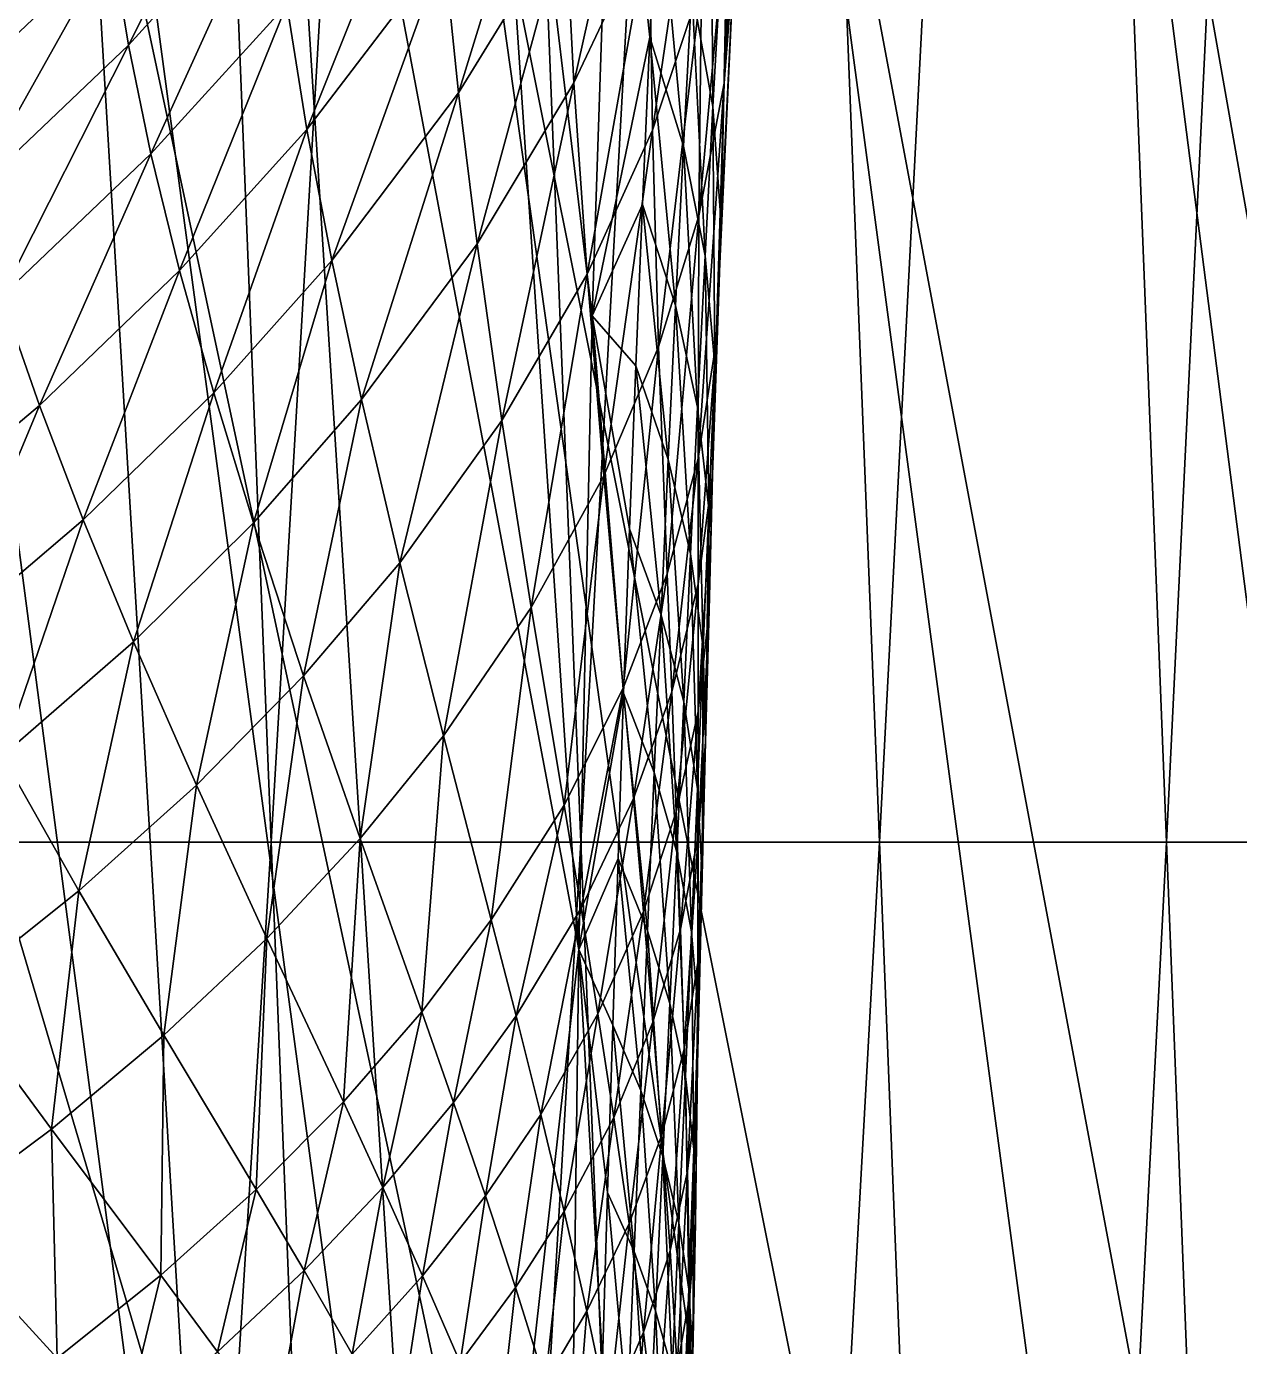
# Model space of a CAD drawing. Extents: x -53 to 3.8, y 0 to 88.2.
# Drawn here: x -3.892 to -2.78, y 13.963 to 15.174 of the extents above; entities that cross this region are included whole.
import ezdxf

# ---------------------------------------------------------------- set-up
doc = ezdxf.new("R2010")
doc.units = 0

msp = doc.modelspace()

# ---------------------------------------------------------------- linework, layer by layer
for points in [[(-3.119, 70.249), (0.34092, 36.1072, 0.77773), (3.4933, 5)], [(-3.119, 70.249), (3.4933, 5), (-1.84729, 18.2287)], [(-3.78233, 17.3109, 22.8096), (-4.07686, 17.3109, 23.2679), (-3.96223, 14.4258, 23.713)], [(-3.96223, 14.4258, 23.713), (-3.66776, 14.4258, 23.2499), (-3.78233, 17.3109, 22.8096)], [(-3.66776, 14.4258, 23.2499), (-3.49797, 17.3109, 22.345), (-3.78233, 17.3109, 22.8096)], [(-3.66776, 14.4258, 23.2499), (-3.38361, 14.4258, 22.7803), (-3.49797, 17.3109, 22.345)], [(-3.38361, 14.4258, 22.7803), (-3.2239, 17.3109, 21.8742), (-3.49797, 17.3109, 22.345)], [(-3.1099, 14.4258, 22.3046), (-3.2239, 17.3109, 21.8742), (-3.38361, 14.4258, 22.7803)], [(-2.96023, 17.3109, 21.3975), (-3.2239, 17.3109, 21.8742), (-3.1099, 14.4258, 22.3046)], [(-2.96023, 17.3109, 21.3975), (-3.1099, 14.4258, 22.3046), (-2.84676, 14.4258, 21.823)], [(-2.70708, 17.3109, 20.9153), (-2.96023, 17.3109, 21.3975), (-2.84676, 14.4258, 21.823)], [(-2.84676, 14.4258, 21.823), (-2.59429, 14.4258, 21.3358), (-2.70708, 17.3109, 20.9153)], [(-2.94129, 15.9572), (-2.69825, 16.2315), (-1.98652, 10.5377)], [(-3.20857, 15.7057), (-2.94129, 15.9572), (-2.25764, 10.6344)], [(-2.25764, 10.6344), (-2.94129, 15.9572), (-1.98652, 10.5377)], [(-4.05313, 15.8717, 11.8379), (-3.86508, 15.8717, 10.965), (-3.70678, 13.2264, 11.1972)], [(-3.90399, 13.2264, 12.0886), (-4.05313, 15.8717, 11.8379), (-3.70678, 13.2264, 11.1972)], [(-3.86508, 15.8717, 10.965), (-3.67702, 15.8717, 10.092), (-3.50958, 13.2264, 10.3058)], [(-3.70678, 13.2264, 11.1972), (-3.86508, 15.8717, 10.965), (-3.50958, 13.2264, 10.3058)], [(-3.67702, 15.8717, 10.092), (-3.48897, 15.8717, 9.21909), (-3.3855, 14.3274, 9.33144)], [(-3.50958, 13.2264, 10.3058), (-3.67702, 15.8717, 10.092), (-3.3855, 14.3274, 9.33144)], [(-3.3855, 14.3274, 9.33144), (-3.48897, 15.8717, 9.21909), (-3.37324, 14.9081, 9.05397)], [(-3.48897, 15.8717, 9.21909), (-3.35421, 15.4737, 8.74833), (-3.37324, 14.9081, 9.05397)], [(-3.49673, 15.4799), (-3.20857, 15.7057), (-2.53899, 10.693)], [(-2.53899, 10.693), (-3.20857, 15.7057), (-2.25764, 10.6344)], [(-3.26254, 15.1, 8.21381), (-3.28194, 15.2079, 8.40342), (-3.26532, 15.4905, 8.1988)], [(-3.26254, 15.1, 8.21381), (-3.26532, 15.4905, 8.1988), (-3.24725, 15.3673, 7.99988)], [(-3.80378, 15.281), (-3.49673, 15.4799), (-2.82602, 10.7126)], [(-2.82602, 10.7126), (-3.49673, 15.4799), (-2.53899, 10.693)], [(-3.2523, 15.1216, 7.60019), (-3.22907, 15.4873, 7.57677), (-3.24337, 15.3494, 7.37065)], [(-3.2523, 15.1216, 7.60019), (-3.24289, 15.2441, 7.80012), (-3.22907, 15.4873, 7.57677)], [(-3.3205, 15.1637, 8.68635), (-3.37324, 14.9081, 9.05397), (-3.35421, 15.4737, 8.74833)], [(-3.3205, 15.1637, 8.68635), (-3.35421, 15.4737, 8.74833), (-3.31321, 15.3154, 8.59163)], [(-3.39005, 15.1218, 6.52254), (-3.32106, 15.4304, 6.51928), (-3.3979, 15.2723, 6.31472)], [(-3.39005, 15.1218, 6.52254), (-3.32098, 15.2676, 6.72682), (-3.32106, 15.4304, 6.51928)], [(-3.49591, 15.1127, 6.10607), (-3.40264, 15.4149, 6.11227), (-3.50924, 15.2436, 5.90542)], [(-3.49591, 15.1127, 6.10607), (-3.3979, 15.2723, 6.31472), (-3.40264, 15.4149, 6.11227)], [(-3.31804, 15.0785, 6.96133), (-3.26829, 15.4165, 6.93369), (-3.32098, 15.2676, 6.72682)], [(-3.31804, 15.0785, 6.96133), (-3.27309, 15.213, 7.16525), (-3.26829, 15.4165, 6.93369)], [(-3.67556, 15.4009, 5.13666), (-3.81381, 15.2493, 4.98859), (-3.79858, 15.1563, 5.16807)], [(-3.79858, 15.1563, 5.16807), (-3.66687, 15.3008, 5.32107), (-3.67556, 15.4009, 5.13666)], [(-3.63488, 15.0789, 5.70393), (-3.5188, 15.3688, 5.70733), (-3.65337, 15.1936, 5.50948)], [(-3.63488, 15.0789, 5.70393), (-3.50924, 15.2436, 5.90542), (-3.5188, 15.3688, 5.70733)], [(-3.25507, 14.9921, 8.02337), (-3.26254, 15.1, 8.21381), (-3.24725, 15.3673, 7.99988)], [(-3.25507, 14.9921, 8.02337), (-3.24725, 15.3673, 7.99988), (-3.24289, 15.2441, 7.80012)], [(-3.27549, 15, 7.40077), (-3.24337, 15.3494, 7.37065), (-3.27309, 15.213, 7.16525)], [(-3.27549, 15, 7.40077), (-3.2523, 15.1216, 7.60019), (-3.24337, 15.3494, 7.37065)], [(-3.82414, 15.3359, 4.81266), (-3.98173, 15.1862, 4.67505), (-3.96513, 15.1056, 4.84545)], [(-3.82414, 15.3359, 4.81266), (-3.96513, 15.1056, 4.84545), (-3.81381, 15.2493, 4.98859)], [(-3.28962, 15.0637, 8.50388), (-3.3205, 15.1637, 8.68635), (-3.31321, 15.3154, 8.59163)], [(-3.28962, 15.0637, 8.50388), (-3.31321, 15.3154, 8.59163), (-3.28194, 15.2079, 8.40342)], [(-3.77791, 15.0566, 5.35239), (-3.66687, 15.3008, 5.32107), (-3.79858, 15.1563, 5.16807)], [(-3.77791, 15.0566, 5.35239), (-3.65337, 15.1936, 5.50948), (-3.66687, 15.3008, 5.32107)], [(-4.12776, 15.1099), (-4.05157, 15.1995, 0.48993), (-3.80378, 15.281)], [(-4.12776, 15.1099), (-3.80378, 15.281), (-2.82602, 10.7126)], [(-3.47888, 14.9742, 6.31387), (-3.3979, 15.2723, 6.31472), (-3.49591, 15.1127, 6.10607)], [(-3.47888, 14.9742, 6.31387), (-3.39005, 15.1218, 6.52254), (-3.3979, 15.2723, 6.31472)], [(-3.37801, 14.9464, 6.75969), (-3.32098, 15.2676, 6.72682), (-3.39005, 15.1218, 6.52254)], [(-3.37801, 14.9464, 6.75969), (-3.31804, 15.0785, 6.96133), (-3.32098, 15.2676, 6.72682)], [(-3.81381, 15.2493, 4.98859), (-3.96513, 15.1056, 4.84545), (-3.94305, 15.0189, 5.02008)], [(-3.81381, 15.2493, 4.98859), (-3.94305, 15.0189, 5.02008), (-3.79858, 15.1563, 5.16807)], [(-3.61203, 14.9589, 5.9025), (-3.50924, 15.2436, 5.90542), (-3.63488, 15.0789, 5.70393)], [(-3.61203, 14.9589, 5.9025), (-3.49591, 15.1127, 6.10607), (-3.50924, 15.2436, 5.90542)], [(-3.25958, 14.8845, 7.83266), (-3.24289, 15.2441, 7.80012), (-3.2523, 15.1216, 7.60019)], [(-3.25958, 14.8845, 7.83266), (-3.25507, 14.9921, 8.02337), (-3.24289, 15.2441, 7.80012)], [(-3.31235, 14.8799, 7.20256), (-3.27309, 15.213, 7.16525), (-3.31804, 15.0785, 6.96133)], [(-3.31235, 14.8799, 7.20256), (-3.27549, 15, 7.40077), (-3.27309, 15.213, 7.16525)], [(-3.26968, 14.9633, 8.32009), (-3.28962, 15.0637, 8.50388), (-3.28194, 15.2079, 8.40342)], [(-3.26968, 14.9633, 8.32009), (-3.28194, 15.2079, 8.40342), (-3.26254, 15.1, 8.21381)], [(-3.75154, 14.9498, 5.54373), (-3.65337, 15.1936, 5.50948), (-3.77791, 15.0566, 5.35239)], [(-3.75154, 14.9498, 5.54373), (-3.63488, 15.0789, 5.70393), (-3.65337, 15.1936, 5.50948)], [(-3.3273, 15.0103, 8.77925), (-3.37324, 14.9081, 9.05397), (-3.3205, 15.1637, 8.68635)], [(-3.29694, 14.9176, 8.60331), (-3.3273, 15.0103, 8.77925), (-3.3205, 15.1637, 8.68635)], [(-3.29694, 14.9176, 8.60331), (-3.3205, 15.1637, 8.68635), (-3.28962, 15.0637, 8.50388)], [(-3.79858, 15.1563, 5.16807), (-3.94305, 15.0189, 5.02008), (-3.91484, 14.9259, 5.20029)], [(-3.91484, 14.9259, 5.20029), (-3.77791, 15.0566, 5.35239), (-3.79858, 15.1563, 5.16807)], [(-3.456, 14.8123, 6.55333), (-3.39005, 15.1218, 6.52254), (-3.47888, 14.9742, 6.31387)], [(-3.456, 14.8123, 6.55333), (-3.37801, 14.9464, 6.75969), (-3.39005, 15.1218, 6.52254)], [(-3.27611, 14.7776, 7.64226), (-3.2523, 15.1216, 7.60019), (-3.27549, 15, 7.40077)], [(-3.27611, 14.7776, 7.64226), (-3.25958, 14.8845, 7.83266), (-3.2523, 15.1216, 7.60019)], [(-2.82602, 10.7126), (-4.46647, 14.968), (-4.12776, 15.1099)], [(-3.58475, 14.8314, 6.10992), (-3.49591, 15.1127, 6.10607), (-3.61203, 14.9589, 5.9025)], [(-3.58475, 14.8314, 6.10992), (-3.47888, 14.9742, 6.31387), (-3.49591, 15.1127, 6.10607)], [(-3.26076, 14.8628, 8.13548), (-3.26968, 14.9633, 8.32009), (-3.26254, 15.1, 8.21381)], [(-3.26076, 14.8628, 8.13548), (-3.26254, 15.1, 8.21381), (-3.25507, 14.9921, 8.02337)], [(-3.72025, 14.8377, 5.74036), (-3.63488, 15.0789, 5.70393), (-3.75154, 14.9498, 5.54373)], [(-3.72025, 14.8377, 5.74036), (-3.61203, 14.9589, 5.9025), (-3.63488, 15.0789, 5.70393)], [(-3.36268, 14.7616, 7.00623), (-3.31804, 15.0785, 6.96133), (-3.37801, 14.9464, 6.75969)], [(-3.36268, 14.7616, 7.00623), (-3.31235, 14.8799, 7.20256), (-3.31804, 15.0785, 6.96133)], [(-3.88014, 14.8261, 5.38838), (-3.77791, 15.0566, 5.35239), (-3.91484, 14.9259, 5.20029)], [(-3.88014, 14.8261, 5.38838), (-3.75154, 14.9498, 5.54373), (-3.77791, 15.0566, 5.35239)], [(-3.27659, 14.8246, 8.42612), (-3.29694, 14.9176, 8.60331), (-3.28962, 15.0637, 8.50388)], [(-3.27659, 14.8246, 8.42612), (-3.28962, 15.0637, 8.50388), (-3.26968, 14.9633, 8.32009)], [(-3.37324, 14.9081, 9.05397), (-3.3273, 15.0103, 8.77925), (-3.33338, 14.8623, 8.86648)], [(-3.33338, 14.8623, 8.86648), (-3.3273, 15.0103, 8.77925), (-3.30365, 14.7765, 8.69752)], [(-3.30365, 14.7765, 8.69752), (-3.3273, 15.0103, 8.77925), (-3.29694, 14.9176, 8.60331)], [(-3.30457, 14.6716, 7.45273), (-3.27549, 15, 7.40077), (-3.31235, 14.8799, 7.20256)], [(-3.30457, 14.6716, 7.45273), (-3.27611, 14.7776, 7.64226), (-3.27549, 15, 7.40077)], [(-3.26289, 14.7625, 7.95056), (-3.25507, 14.9921, 8.02337), (-3.25958, 14.8845, 7.83266)], [(-3.26289, 14.7625, 7.95056), (-3.26076, 14.8628, 8.13548), (-3.25507, 14.9921, 8.02337)], [(-3.54968, 14.6819, 6.35114), (-3.47888, 14.9742, 6.31387), (-3.58475, 14.8314, 6.10992)], [(-3.54968, 14.6819, 6.35114), (-3.456, 14.8123, 6.55333), (-3.47888, 14.9742, 6.31387)], [(-4.81579, 14.8568), (-4.46647, 14.968), (-2.82602, 10.7126)], [(-3.68383, 14.7185, 5.94713), (-3.61203, 14.9589, 5.9025), (-3.72025, 14.8377, 5.74036)], [(-3.68383, 14.7185, 5.94713), (-3.58475, 14.8314, 6.10992), (-3.61203, 14.9589, 5.9025)], [(-3.2663, 14.7314, 8.24813), (-3.27659, 14.8246, 8.42612), (-3.26968, 14.9633, 8.32009)], [(-3.2663, 14.7314, 8.24813), (-3.26968, 14.9633, 8.32009), (-3.26076, 14.8628, 8.13548)], [(-3.83989, 14.7212, 5.58283), (-3.75154, 14.9498, 5.54373), (-3.88014, 14.8261, 5.38838)], [(-3.83989, 14.7212, 5.58283), (-3.72025, 14.8377, 5.74036), (-3.75154, 14.9498, 5.54373)], [(-3.4291, 14.6409, 6.80486), (-3.37801, 14.9464, 6.75969), (-3.456, 14.8123, 6.55333)], [(-3.4291, 14.6409, 6.80486), (-3.36268, 14.7616, 7.00623), (-3.37801, 14.9464, 6.75969)], [(-4.02017, 14.7084, 5.23839), (-3.88014, 14.8261, 5.38838), (-3.91484, 14.9259, 5.20029)], [(-3.28302, 14.6902, 8.52738), (-3.30365, 14.7765, 8.69752), (-3.29694, 14.9176, 8.60331)], [(-3.28302, 14.6902, 8.52738), (-3.29694, 14.9176, 8.60331), (-3.27659, 14.8246, 8.42612)], [(-3.37324, 14.9081, 9.05397), (-3.34449, 14.5624, 9.03689), (-3.3855, 14.3274, 9.33144)], [(-3.3391, 14.7129, 8.95232), (-3.34449, 14.5624, 9.03689), (-3.37324, 14.9081, 9.05397)], [(-3.33338, 14.8623, 8.86648), (-3.3391, 14.7129, 8.95232), (-3.37324, 14.9081, 9.05397)], [(-3.34483, 14.5668, 7.26464), (-3.31235, 14.8799, 7.20256), (-3.36268, 14.7616, 7.00623)], [(-3.34483, 14.5668, 7.26464), (-3.30457, 14.6716, 7.45273), (-3.31235, 14.8799, 7.20256)], [(-3.2761, 14.6627, 7.76584), (-3.25958, 14.8845, 7.83266), (-3.27611, 14.7776, 7.64226)], [(-3.2761, 14.6627, 7.76584), (-3.26289, 14.7625, 7.95056), (-3.25958, 14.8845, 7.83266)], [(-3.31014, 14.6338, 8.79105), (-3.3391, 14.7129, 8.95232), (-3.33338, 14.8623, 8.86648)], [(-3.30365, 14.7765, 8.69752), (-3.31014, 14.6338, 8.79105), (-3.33338, 14.8623, 8.86648)], [(-3.26612, 14.6383, 8.06979), (-3.2663, 14.7314, 8.24813), (-3.26076, 14.8628, 8.13548)], [(-3.26612, 14.6383, 8.06979), (-3.26076, 14.8628, 8.13548), (-3.26289, 14.7625, 7.95056)], [(-5.17309, 14.777), (-4.81579, 14.8568), (-2.82602, 10.7126)], [(-3.79372, 14.6095, 5.78862), (-3.72025, 14.8377, 5.74036), (-3.83989, 14.7212, 5.58283)], [(-3.79372, 14.6095, 5.78862), (-3.68383, 14.7185, 5.94713), (-3.72025, 14.8377, 5.74036)], [(-3.9705, 14.6099, 5.43041), (-3.88014, 14.8261, 5.38838), (-4.02017, 14.7084, 5.23839)], [(-3.9705, 14.6099, 5.43041), (-3.83989, 14.7212, 5.58283), (-3.88014, 14.8261, 5.38838)], [(-3.63784, 14.5783, 6.18933), (-3.58475, 14.8314, 6.10992), (-3.68383, 14.7185, 5.94713)], [(-3.63784, 14.5783, 6.18933), (-3.54968, 14.6819, 6.35114), (-3.58475, 14.8314, 6.10992)], [(-3.27154, 14.6039, 8.35647), (-3.28302, 14.6902, 8.52738), (-3.27659, 14.8246, 8.42612)], [(-3.27154, 14.6039, 8.35647), (-3.27659, 14.8246, 8.42612), (-3.2663, 14.7314, 8.24813)], [(-3.5097, 14.5231, 6.60701), (-3.456, 14.8123, 6.55333), (-3.54968, 14.6819, 6.35114)], [(-3.5097, 14.5231, 6.60701), (-3.4291, 14.6409, 6.80486), (-3.456, 14.8123, 6.55333)], [(-2.82602, 10.7126), (-5.53618, 14.7288), (-5.17309, 14.777)], [(-3.28936, 14.5543, 8.6287), (-3.31014, 14.6338, 8.79105), (-3.30365, 14.7765, 8.69752)], [(-3.30034, 14.5637, 7.58182), (-3.27611, 14.7776, 7.64226), (-3.30457, 14.6716, 7.45273)], [(-3.28936, 14.5543, 8.6287), (-3.30365, 14.7765, 8.69752), (-3.28302, 14.6902, 8.52738)], [(-3.30034, 14.5637, 7.58182), (-3.2761, 14.6627, 7.76584), (-3.27611, 14.7776, 7.64226)], [(-3.39906, 14.4597, 7.07126), (-3.36268, 14.7616, 7.00623), (-3.4291, 14.6409, 6.80486)], [(-3.39906, 14.4597, 7.07126), (-3.34483, 14.5668, 7.26464), (-3.36268, 14.7616, 7.00623)], [(-3.27608, 14.5456, 7.89154), (-3.26289, 14.7625, 7.95056), (-3.2761, 14.6627, 7.76584)], [(-3.27608, 14.5456, 7.89154), (-3.26612, 14.6383, 8.06979), (-3.26289, 14.7625, 7.95056)], [(-5.90286, 14.7126), (-5.53618, 14.7288), (-2.82602, 10.7126)], [(-3.26925, 14.5176, 8.18516), (-3.27154, 14.6039, 8.35647), (-3.2663, 14.7314, 8.24813)], [(-3.26925, 14.5176, 8.18516), (-3.2663, 14.7314, 8.24813), (-3.26612, 14.6383, 8.06979)], [(-3.91403, 14.5048, 5.63485), (-3.83989, 14.7212, 5.58283), (-3.9705, 14.6099, 5.43041)], [(-3.91403, 14.5048, 5.63485), (-3.79372, 14.6095, 5.78862), (-3.83989, 14.7212, 5.58283)], [(-3.73603, 14.4779, 6.03133), (-3.68383, 14.7185, 5.94713), (-3.79372, 14.6095, 5.78862)], [(-3.73603, 14.4779, 6.03133), (-3.63784, 14.5783, 6.18933), (-3.68383, 14.7185, 5.94713)], [(-46.3078, 10.7126), (-5.90286, 14.7126), (-2.82602, 10.7126)], [(-3.34449, 14.5624, 9.03689), (-3.3391, 14.7129, 8.95232), (-3.31644, 14.4897, 8.88405)], [(-3.31644, 14.4897, 8.88405), (-3.3391, 14.7129, 8.95232), (-3.31014, 14.6338, 8.79105)], [(-3.58608, 14.4291, 6.4482), (-3.54968, 14.6819, 6.35114), (-3.63784, 14.5783, 6.18933)], [(-3.58608, 14.4291, 6.4482), (-3.5097, 14.5231, 6.60701), (-3.54968, 14.6819, 6.35114)], [(-3.27681, 14.4746, 8.46559), (-3.28936, 14.5543, 8.6287), (-3.28302, 14.6902, 8.52738)], [(-3.27681, 14.4746, 8.46559), (-3.28302, 14.6902, 8.52738), (-3.27154, 14.6039, 8.35647)], [(-3.3355, 14.4657, 7.39902), (-3.30457, 14.6716, 7.45273), (-3.34483, 14.5668, 7.26464)], [(-3.3355, 14.4657, 7.39902), (-3.30034, 14.5637, 7.58182), (-3.30457, 14.6716, 7.45273)], [(-3.29614, 14.4535, 7.71384), (-3.2761, 14.6627, 7.76584), (-3.30034, 14.5637, 7.58182)], [(-3.29614, 14.4535, 7.71384), (-3.27608, 14.5456, 7.89154), (-3.2761, 14.6627, 7.76584)], [(-3.46577, 14.3545, 6.88067), (-3.4291, 14.6409, 6.80486), (-3.5097, 14.5231, 6.60701)], [(-3.46577, 14.3545, 6.88067), (-3.39906, 14.4597, 7.07126), (-3.4291, 14.6409, 6.80486)], [(-3.31644, 14.4897, 8.88405), (-3.31014, 14.6338, 8.79105), (-3.29566, 14.4167, 8.7302)], [(-3.29566, 14.4167, 8.7302), (-3.31014, 14.6338, 8.79105), (-3.28936, 14.5543, 8.6287)], [(-3.27619, 14.4315, 8.01386), (-3.26612, 14.6383, 8.06979), (-3.27608, 14.5456, 7.89154)], [(-3.27619, 14.4315, 8.01386), (-3.26925, 14.5176, 8.18516), (-3.26612, 14.6383, 8.06979)], [(-3.84393, 14.381, 5.87757), (-3.79372, 14.6095, 5.78862), (-3.91403, 14.5048, 5.63485)], [(-3.84393, 14.381, 5.87757), (-3.73603, 14.4779, 6.03133), (-3.79372, 14.6095, 5.78862)], [(-3.27253, 14.3949, 8.30206), (-3.27681, 14.4746, 8.46559), (-3.27154, 14.6039, 8.35647)], [(-3.27253, 14.3949, 8.30206), (-3.27154, 14.6039, 8.35647), (-3.26925, 14.5176, 8.18516)], [(-3.67157, 14.3376, 6.29264), (-3.63784, 14.5783, 6.18933), (-3.73603, 14.4779, 6.03133)], [(-3.67157, 14.3376, 6.29264), (-3.58608, 14.4291, 6.4482), (-3.63784, 14.5783, 6.18933)], [(-3.38351, 14.3653, 7.21083), (-3.34483, 14.5668, 7.26464), (-3.39906, 14.4597, 7.07126)], [(-3.3496, 14.4107, 9.12034), (-3.3855, 14.3274, 9.33144), (-3.34449, 14.5624, 9.03689)], [(-3.38351, 14.3653, 7.21083), (-3.3355, 14.4657, 7.39902), (-3.34483, 14.5668, 7.26464)], [(-3.3496, 14.4107, 9.12034), (-3.34449, 14.5624, 9.03689), (-3.32262, 14.3444, 8.97662)], [(-3.32262, 14.3444, 8.97662), (-3.34449, 14.5624, 9.03689), (-3.31644, 14.4897, 8.88405)], [(-3.3262, 14.3622, 7.53713), (-3.30034, 14.5637, 7.58182), (-3.3355, 14.4657, 7.39902)], [(-3.3262, 14.3622, 7.53713), (-3.29614, 14.4535, 7.71384), (-3.30034, 14.5637, 7.58182)], [(-3.28936, 14.5543, 8.6287), (-3.28219, 14.3436, 8.57564), (-3.29566, 14.4167, 8.7302)], [(-3.28219, 14.3436, 8.57564), (-3.28936, 14.5543, 8.6287), (-3.27681, 14.4746, 8.46559)], [(-3.29231, 14.3459, 7.84296), (-3.27608, 14.5456, 7.89154), (-3.29614, 14.4535, 7.71384)], [(-3.29231, 14.3459, 7.84296), (-3.27619, 14.4315, 8.01386), (-3.27608, 14.5456, 7.89154)], [(-3.52956, 14.2703, 6.72718), (-3.5097, 14.5231, 6.60701), (-3.58608, 14.4291, 6.4482)], [(-3.52956, 14.2703, 6.72718), (-3.46577, 14.3545, 6.88067), (-3.5097, 14.5231, 6.60701)], [(-3.27655, 14.3154, 8.13845), (-3.26925, 14.5176, 8.18516), (-3.27619, 14.4315, 8.01386)], [(-3.27655, 14.3154, 8.13845), (-3.27253, 14.3949, 8.30206), (-3.26925, 14.5176, 8.18516)], [(-3.96123, 14.2877, 5.72847), (-3.84393, 14.381, 5.87757), (-3.91403, 14.5048, 5.63485)], [(-3.32262, 14.3444, 8.97662), (-3.31644, 14.4897, 8.88405), (-3.30201, 14.2778, 8.832)], [(-3.30201, 14.2778, 8.832), (-3.31644, 14.4897, 8.88405), (-3.29566, 14.4167, 8.7302)], [(-3.76594, 14.2487, 6.1407), (-3.73603, 14.4779, 6.03133), (-3.84393, 14.381, 5.87757)], [(-3.76594, 14.2487, 6.1407), (-3.67157, 14.3376, 6.29264), (-3.73603, 14.4779, 6.03133)], [(-3.27606, 14.2703, 8.42064), (-3.28219, 14.3436, 8.57564), (-3.27681, 14.4746, 8.46559)], [(-3.27606, 14.2703, 8.42064), (-3.27681, 14.4746, 8.46559), (-3.27253, 14.3949, 8.30206)], [(-3.36797, 14.2684, 7.35497), (-3.3355, 14.4657, 7.39902), (-3.38351, 14.3653, 7.21083)], [(-3.36797, 14.2684, 7.35497), (-3.3262, 14.3622, 7.53713), (-3.3355, 14.4657, 7.39902)], [(-3.4431, 14.2665, 7.02506), (-3.39906, 14.4597, 7.07126), (-3.46577, 14.3545, 6.88067)], [(-3.4431, 14.2665, 7.02506), (-3.38351, 14.3653, 7.21083), (-3.39906, 14.4597, 7.07126)], [(-3.31755, 14.2609, 7.67284), (-3.29614, 14.4535, 7.71384), (-3.3262, 14.3622, 7.53713)], [(-3.31755, 14.2609, 7.67284), (-3.29231, 14.3459, 7.84296), (-3.29614, 14.4535, 7.71384)], [(-4.15239, 11.5406, 24.6195), (-3.8476, 11.5406, 24.1581), (-3.96223, 14.4258, 23.713)], [(-3.8476, 11.5406, 24.1581), (-3.66776, 14.4258, 23.2499), (-3.96223, 14.4258, 23.713)], [(-3.8476, 11.5406, 24.1581), (-3.55319, 11.5406, 23.6901), (-3.66776, 14.4258, 23.2499)], [(-3.60145, 14.1878, 6.5763), (-3.58608, 14.4291, 6.4482), (-3.67157, 14.3376, 6.29264)], [(-3.55319, 11.5406, 23.6901), (-3.38361, 14.4258, 22.7803), (-3.66776, 14.4258, 23.2499)], [(-3.60145, 14.1878, 6.5763), (-3.52956, 14.2703, 6.72718), (-3.58608, 14.4291, 6.4482)], [(-3.55319, 11.5406, 23.6901), (-3.26925, 11.5406, 23.2156), (-3.38361, 14.4258, 22.7803)], [(-3.38361, 14.4258, 22.7803), (-3.26925, 11.5406, 23.2156), (-3.1099, 14.4258, 22.3046)], [(-3.28884, 14.2361, 7.9751), (-3.27619, 14.4315, 8.01386), (-3.29231, 14.3459, 7.84296)], [(-3.28884, 14.2361, 7.9751), (-3.27655, 14.3154, 8.13845), (-3.27619, 14.4315, 8.01386)], [(-3.1099, 14.4258, 22.3046), (-3.26925, 11.5406, 23.2156), (-2.99591, 11.5406, 22.735)], [(-2.84676, 14.4258, 21.823), (-3.1099, 14.4258, 22.3046), (-2.99591, 11.5406, 22.735)], [(-2.99591, 11.5406, 22.735), (-2.73329, 11.5406, 22.2485), (-2.84676, 14.4258, 21.823)], [(-2.73329, 11.5406, 22.2485), (-2.59429, 14.4258, 21.3358), (-2.84676, 14.4258, 21.823)], [(-3.29566, 14.4167, 8.7302), (-3.2878, 14.2109, 8.68671), (-3.30201, 14.2778, 8.832)], [(-3.28219, 14.3436, 8.57564), (-3.2878, 14.2109, 8.68671), (-3.29566, 14.4167, 8.7302)], [(-3.35447, 14.2581, 9.20279), (-3.3855, 14.3274, 9.33144), (-3.3496, 14.4107, 9.12034)], [(-3.32873, 14.198, 9.06887), (-3.35447, 14.2581, 9.20279), (-3.3496, 14.4107, 9.12034)], [(-3.32873, 14.198, 9.06887), (-3.3496, 14.4107, 9.12034), (-3.32262, 14.3444, 8.97662)], [(-3.27731, 14.1972, 8.26549), (-3.27606, 14.2703, 8.42064), (-3.27253, 14.3949, 8.30206)], [(-3.27731, 14.1972, 8.26549), (-3.27253, 14.3949, 8.30206), (-3.27655, 14.3154, 8.13845)], [(-3.86894, 14.1627, 5.99276), (-3.84393, 14.381, 5.87757), (-3.96123, 14.2877, 5.72847)], [(-3.86894, 14.1627, 5.99276), (-3.76594, 14.2487, 6.1407), (-3.84393, 14.381, 5.87757)], [(-3.4204, 14.176, 7.17487), (-3.38351, 14.3653, 7.21083), (-3.4431, 14.2665, 7.02506)], [(-3.4204, 14.176, 7.17487), (-3.36797, 14.2684, 7.35497), (-3.38351, 14.3653, 7.21083)], [(-3.50041, 14.1871, 6.8752), (-3.46577, 14.3545, 6.88067), (-3.52956, 14.2703, 6.72718)], [(-3.50041, 14.1871, 6.8752), (-3.4431, 14.2665, 7.02506), (-3.46577, 14.3545, 6.88067)], [(-3.35341, 14.1734, 7.49726), (-3.3262, 14.3622, 7.53713), (-3.36797, 14.2684, 7.35497)], [(-3.35341, 14.1734, 7.49726), (-3.31755, 14.2609, 7.67284), (-3.3262, 14.3622, 7.53713)], [(-3.32873, 14.198, 9.06887), (-3.32262, 14.3444, 8.97662), (-3.30848, 14.1375, 8.93413)], [(-3.30848, 14.1375, 8.93413), (-3.32262, 14.3444, 8.97662), (-3.30201, 14.2778, 8.832)], [(-3.30936, 14.1574, 7.81235), (-3.29231, 14.3459, 7.84296), (-3.31755, 14.2609, 7.67284)], [(-3.30936, 14.1574, 7.81235), (-3.28884, 14.2361, 7.9751), (-3.29231, 14.3459, 7.84296)], [(-3.28219, 14.3436, 8.57564), (-3.28002, 14.144, 8.54097), (-3.2878, 14.2109, 8.68671)], [(-3.28002, 14.144, 8.54097), (-3.28219, 14.3436, 8.57564), (-3.27606, 14.2703, 8.42064)], [(-3.68124, 14.1073, 6.42837), (-3.67157, 14.3376, 6.29264), (-3.76594, 14.2487, 6.1407)], [(-3.68124, 14.1073, 6.42837), (-3.60145, 14.1878, 6.5763), (-3.67157, 14.3376, 6.29264)], [(-3.3855, 14.3274, 9.33144), (-3.39322, 13.7379, 9.58875), (-3.50958, 13.2264, 10.3058)], [(-3.3855, 14.3274, 9.33144), (-3.36368, 13.9507, 9.36525), (-3.39322, 13.7379, 9.58875)], [(-3.35915, 14.1047, 9.28439), (-3.36368, 13.9507, 9.36525), (-3.3855, 14.3274, 9.33144)], [(-3.35447, 14.2581, 9.20279), (-3.35915, 14.1047, 9.28439), (-3.3855, 14.3274, 9.33144)], [(-3.28591, 14.1242, 8.11047), (-3.27655, 14.3154, 8.13845), (-3.28884, 14.2361, 7.9751)], [(-3.28591, 14.1242, 8.11047), (-3.27731, 14.1972, 8.26549), (-3.27655, 14.3154, 8.13845)], [(-3.98033, 14.0798, 5.8492), (-3.86894, 14.1627, 5.99276), (-3.96123, 14.2877, 5.72847)], [(-3.56525, 14.1093, 6.72762), (-3.52956, 14.2703, 6.72718), (-3.60145, 14.1878, 6.5763)], [(-3.56525, 14.1093, 6.72762), (-3.50041, 14.1871, 6.8752), (-3.52956, 14.2703, 6.72718)], [(-3.39899, 14.0871, 7.32339), (-3.36797, 14.2684, 7.35497), (-3.4204, 14.176, 7.17487)], [(-3.39899, 14.0871, 7.32339), (-3.35341, 14.1734, 7.49726), (-3.36797, 14.2684, 7.35497)], [(-3.30201, 14.2778, 8.832), (-3.29373, 14.0769, 8.79878), (-3.30848, 14.1375, 8.93413)], [(-3.2878, 14.2109, 8.68671), (-3.29373, 14.0769, 8.79878), (-3.30201, 14.2778, 8.832)], [(-3.27869, 14.0771, 8.39503), (-3.28002, 14.144, 8.54097), (-3.27606, 14.2703, 8.42064)], [(-3.27869, 14.0771, 8.39503), (-3.27606, 14.2703, 8.42064), (-3.27731, 14.1972, 8.26549)], [(-3.47116, 14.1015, 7.02932), (-3.4431, 14.2665, 7.02506), (-3.50041, 14.1871, 6.8752)], [(-3.47116, 14.1015, 7.02932), (-3.4204, 14.176, 7.17487), (-3.4431, 14.2665, 7.02506)], [(-3.33482, 14.0506, 9.16086), (-3.35915, 14.1047, 9.28439), (-3.35447, 14.2581, 9.20279)], [(-3.32873, 14.198, 9.06887), (-3.33482, 14.0506, 9.16086), (-3.35447, 14.2581, 9.20279)], [(-3.33936, 14.0762, 7.64416), (-3.31755, 14.2609, 7.67284), (-3.35341, 14.1734, 7.49726)], [(-3.33936, 14.0762, 7.64416), (-3.30936, 14.1574, 7.81235), (-3.31755, 14.2609, 7.67284)], [(-3.76875, 14.0289, 6.2837), (-3.76594, 14.2487, 6.1407), (-3.86894, 14.1627, 5.99276)], [(-3.76875, 14.0289, 6.2837), (-3.68124, 14.1073, 6.42837), (-3.76594, 14.2487, 6.1407)], [(-3.30184, 14.0516, 7.95588), (-3.28884, 14.2361, 7.9751), (-3.30936, 14.1574, 7.81235)], [(-3.30184, 14.0516, 7.95588), (-3.28591, 14.1242, 8.11047), (-3.28884, 14.2361, 7.9751)], [(-3.2878, 14.2109, 8.68671), (-3.28453, 14.0161, 8.66299), (-3.29373, 14.0769, 8.79878)], [(-3.28002, 14.144, 8.54097), (-3.28453, 14.0161, 8.66299), (-3.2878, 14.2109, 8.68671)], [(-3.31513, 13.9961, 9.03663), (-3.33482, 14.0506, 9.16086), (-3.32873, 14.198, 9.06887)], [(-3.30848, 14.1375, 8.93413), (-3.31513, 13.9961, 9.03663), (-3.32873, 14.198, 9.06887)], [(-3.28381, 14.0104, 8.24912), (-3.27731, 14.1972, 8.26549), (-3.28591, 14.1242, 8.11047)], [(-3.28381, 14.0104, 8.24912), (-3.27869, 14.0771, 8.39503), (-3.27731, 14.1972, 8.26549)], [(-3.63747, 14.0331, 6.58264), (-3.60145, 14.1878, 6.5763), (-3.68124, 14.1073, 6.42837)], [(-3.63747, 14.0331, 6.58264), (-3.56525, 14.1093, 6.72762), (-3.60145, 14.1878, 6.5763)], [(-3.52888, 14.0283, 6.88574), (-3.50041, 14.1871, 6.8752), (-3.56525, 14.1093, 6.72762)], [(-3.52888, 14.0283, 6.88574), (-3.47116, 14.1015, 7.02932), (-3.50041, 14.1871, 6.8752)], [(-3.44349, 14.0174, 7.18264), (-3.4204, 14.176, 7.17487), (-3.47116, 14.1015, 7.02932)], [(-3.44349, 14.0174, 7.18264), (-3.39899, 14.0871, 7.32339), (-3.4204, 14.176, 7.17487)], [(-3.37816, 13.9959, 7.47736), (-3.35341, 14.1734, 7.49726), (-3.39899, 14.0871, 7.32339)], [(-3.37816, 13.9959, 7.47736), (-3.33936, 14.0762, 7.64416), (-3.35341, 14.1734, 7.49726)], [(-3.86381, 13.9529, 6.1426), (-3.86894, 14.1627, 5.99276), (-3.98033, 14.0798, 5.8492)], [(-3.86381, 13.9529, 6.1426), (-3.76875, 14.0289, 6.2837), (-3.86894, 14.1627, 5.99276)], [(-3.32613, 13.9767, 7.79592), (-3.30936, 14.1574, 7.81235), (-3.33936, 14.0762, 7.64416)], [(-3.32613, 13.9767, 7.79592), (-3.30184, 14.0516, 7.95588), (-3.30936, 14.1574, 7.81235)], [(-3.3001, 13.9415, 8.91183), (-3.31513, 13.9961, 9.03663), (-3.30848, 14.1375, 8.93413)], [(-3.29373, 14.0769, 8.79878), (-3.3001, 13.9415, 8.91183), (-3.30848, 14.1375, 8.93413)], [(-3.28002, 14.144, 8.54097), (-3.28089, 13.9553, 8.52695), (-3.28453, 14.0161, 8.66299)], [(-3.28089, 13.9553, 8.52695), (-3.28002, 14.144, 8.54097), (-3.27869, 14.0771, 8.39503)], [(-3.29536, 13.9438, 8.10347), (-3.28591, 14.1242, 8.11047), (-3.30184, 14.0516, 7.95588)], [(-3.29536, 13.9438, 8.10347), (-3.28381, 14.0104, 8.24912), (-3.28591, 14.1242, 8.11047)], [(-3.71692, 13.9587, 6.44053), (-3.68124, 14.1073, 6.42837), (-3.76875, 14.0289, 6.2837)], [(-3.71692, 13.9587, 6.44053), (-3.63747, 14.0331, 6.58264), (-3.68124, 14.1073, 6.42837)], [(-3.59342, 13.9565, 6.7444), (-3.56525, 14.1093, 6.72762), (-3.63747, 14.0331, 6.58264)], [(-3.59342, 13.9565, 6.7444), (-3.52888, 14.0283, 6.88574), (-3.56525, 14.1093, 6.72762)], [(-3.49436, 13.9487, 7.04357), (-3.47116, 14.1015, 7.02932), (-3.52888, 14.0283, 6.88574)], [(-3.49436, 13.9487, 7.04357), (-3.44349, 14.0174, 7.18264), (-3.47116, 14.1015, 7.02932)], [(-3.34095, 13.9023, 9.25268), (-3.36368, 13.9507, 9.36525), (-3.35915, 14.1047, 9.28439)], [(-3.33482, 14.0506, 9.16086), (-3.34095, 13.9023, 9.25268), (-3.35915, 14.1047, 9.28439)], [(-3.41643, 13.9309, 7.3421), (-3.39899, 14.0871, 7.32339), (-3.44349, 14.0174, 7.18264)], [(-3.41643, 13.9309, 7.3421), (-3.37816, 13.9959, 7.47736), (-3.39899, 14.0871, 7.32339)], [(-3.96623, 13.8793, 6.0054), (-3.86381, 13.9529, 6.1426), (-3.98033, 14.0798, 5.8492)], [(-3.35827, 13.9024, 7.63705), (-3.33936, 14.0762, 7.64416), (-3.37816, 13.9959, 7.47736)], [(-3.35827, 13.9024, 7.63705), (-3.32613, 13.9767, 7.79592), (-3.33936, 14.0762, 7.64416)], [(-3.28974, 13.8868, 8.78661), (-3.3001, 13.9415, 8.91183), (-3.29373, 14.0769, 8.79878)], [(-3.28453, 14.0161, 8.66299), (-3.28974, 13.8868, 8.78661), (-3.29373, 14.0769, 8.79878)], [(-3.2828, 13.8946, 8.39086), (-3.27869, 14.0771, 8.39503), (-3.28381, 14.0104, 8.24912)], [(-3.2828, 13.8946, 8.39086), (-3.28089, 13.9553, 8.52695), (-3.27869, 14.0771, 8.39503)], [(-3.33482, 14.0506, 9.16086), (-3.32205, 13.8538, 9.1395), (-3.34095, 13.9023, 9.25268)], [(-3.31513, 13.9961, 9.03663), (-3.32205, 13.8538, 9.1395), (-3.33482, 14.0506, 9.16086)], [(-3.31416, 13.875, 7.9526), (-3.30184, 14.0516, 7.95588), (-3.32613, 13.9767, 7.79592)], [(-3.31416, 13.875, 7.9526), (-3.29536, 13.9438, 8.10347), (-3.30184, 14.0516, 7.95588)], [(-3.80344, 13.8863, 6.30158), (-3.76875, 14.0289, 6.2837), (-3.86381, 13.9529, 6.1426)], [(-3.80344, 13.8863, 6.30158), (-3.71692, 13.9587, 6.44053), (-3.76875, 14.0289, 6.2837)], [(-3.66466, 13.8862, 6.60554), (-3.63747, 14.0331, 6.58264), (-3.71692, 13.9587, 6.44053)], [(-3.66466, 13.8862, 6.60554), (-3.59342, 13.9565, 6.7444), (-3.63747, 14.0331, 6.58264)], [(-3.55151, 13.8811, 6.90639), (-3.52888, 14.0283, 6.88574), (-3.59342, 13.9565, 6.7444)], [(-3.55151, 13.8811, 6.90639), (-3.49436, 13.9487, 7.04357), (-3.52888, 14.0283, 6.88574)], [(-3.46048, 13.8667, 7.20823), (-3.44349, 14.0174, 7.18264), (-3.49436, 13.9487, 7.04357)], [(-3.46048, 13.8667, 7.20823), (-3.41643, 13.9309, 7.3421), (-3.44349, 14.0174, 7.18264)], [(-3.28408, 13.832, 8.66113), (-3.28974, 13.8868, 8.78661), (-3.28453, 14.0161, 8.66299)], [(-3.28089, 13.9553, 8.52695), (-3.28408, 13.832, 8.66113), (-3.28453, 14.0161, 8.66299)], [(-3.29026, 13.834, 8.2549), (-3.28381, 14.0104, 8.24912), (-3.29536, 13.9438, 8.10347)], [(-3.29026, 13.834, 8.2549), (-3.2828, 13.8946, 8.39086), (-3.28381, 14.0104, 8.24912)], [(-3.39039, 13.8421, 7.50802), (-3.37816, 13.9959, 7.47736), (-3.41643, 13.9309, 7.3421)], [(-3.39039, 13.8421, 7.50802), (-3.35827, 13.9024, 7.63705), (-3.37816, 13.9959, 7.47736)], [(-3.31513, 13.9961, 9.03663), (-3.30699, 13.8051, 9.02583), (-3.32205, 13.8538, 9.1395)], [(-3.3001, 13.9415, 8.91183), (-3.30699, 13.8051, 9.02583), (-3.31513, 13.9961, 9.03663)], [(-3.33986, 13.8067, 7.80255), (-3.32613, 13.9767, 7.79592), (-3.35827, 13.9024, 7.63705)], [(-3.33986, 13.8067, 7.80255), (-3.31416, 13.875, 7.9526), (-3.32613, 13.9767, 7.79592)]]:
    msp.add_3dface(points)

doc.saveas('drawing.dxf')
